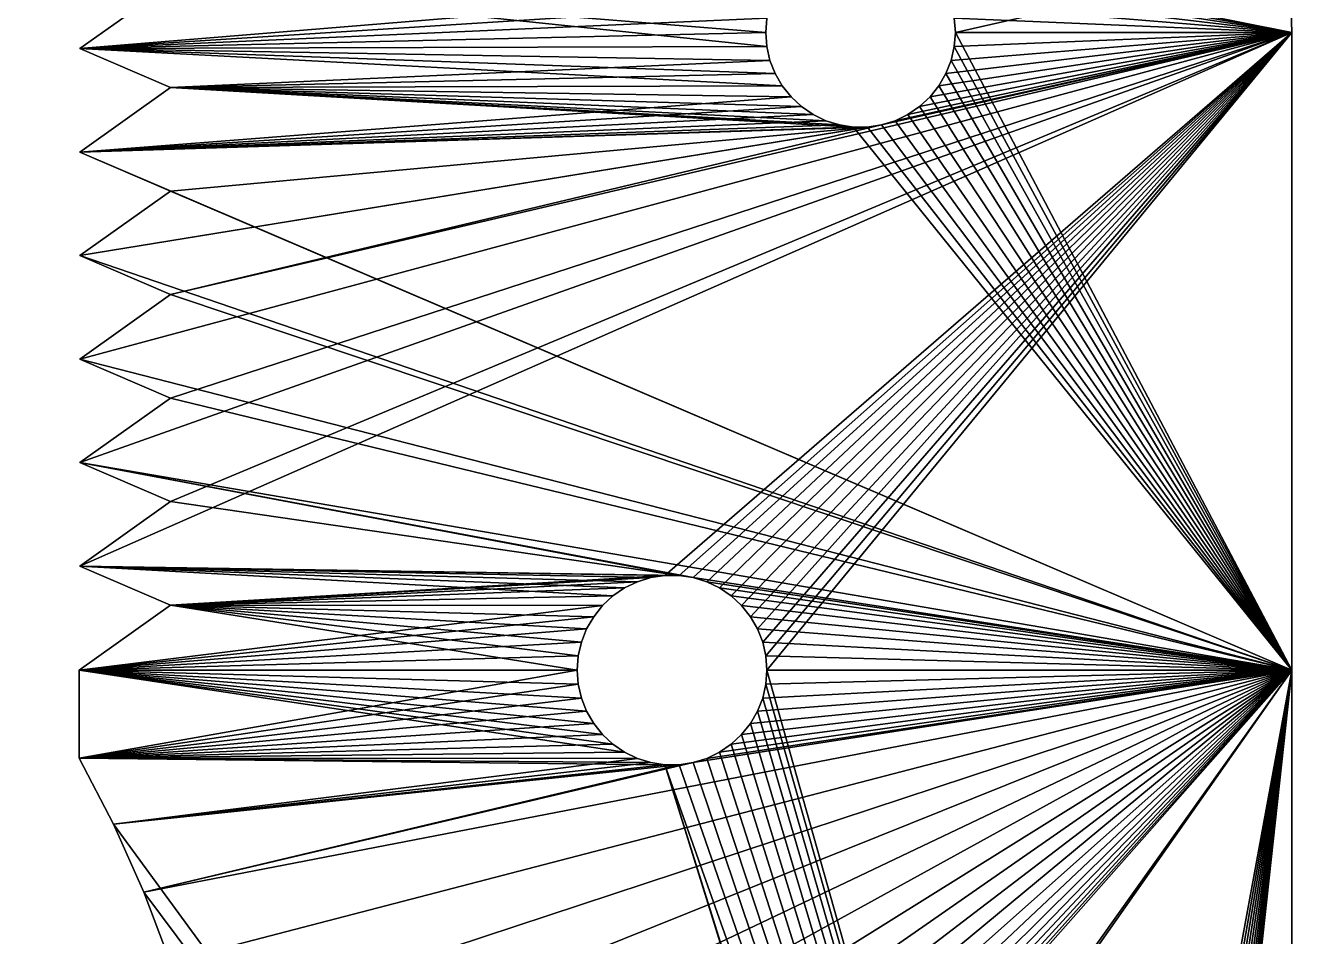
# Model space of a CAD drawing. Header units: inches. Extents: x -21 to 98, y -132 to 45.
# Drawn here: x 24.94 to 54.31, y -6.18 to 14.95 of the extents above; entities that cross this region are included whole.
import ezdxf

# ---------------------------------------------------------------- set-up
doc = ezdxf.new("R2010")
doc.units = ezdxf.units.IN
doc.header["$LTSCALE"] = 101.742128
doc.header["$MEASUREMENT"] = 0
for name, color, linetype in [('1', 7, 'CONTINUOUS'), ('10', 7, 'CONTINUOUS'), ('11', 7, 'CONTINUOUS'), ('12', 7, 'CONTINUOUS'), ('13', 7, 'CONTINUOUS'), ('14', 7, 'CONTINUOUS'), ('15', 7, 'CONTINUOUS'), ('16', 7, 'CONTINUOUS'), ('17', 7, 'CONTINUOUS'), ('18', 7, 'CONTINUOUS'), ('19', 7, 'CONTINUOUS'), ('2', 7, 'CONTINUOUS'), ('20', 7, 'CONTINUOUS'), ('21', 7, 'CONTINUOUS'), ('22', 7, 'CONTINUOUS'), ('3', 7, 'CONTINUOUS'), ('4', 7, 'CONTINUOUS'), ('47', 7, 'CONTINUOUS'), ('48', 7, 'CONTINUOUS'), ('49', 7, 'CONTINUOUS'), ('5', 7, 'CONTINUOUS'), ('50', 7, 'CONTINUOUS'), ('6', 7, 'CONTINUOUS'), ('7', 7, 'CONTINUOUS')]:
    doc.layers.add(name, color=color, linetype=linetype)

msp = doc.modelspace()

# ---------------------------------------------------------------- linework, layer by layer
at = {"layer": '1', "linetype": 'CONTINUOUS'}
for points in [[(54.259, 16.55), (54.311, 14.79), (45.682, 16.51), (54.259, 16.55)], [(45.682, 16.51), (54.311, 14.79), (45.923, 16.286), (45.682, 16.51)], [(45.923, 16.286), (54.311, 14.79), (46.128, 16.029), (45.923, 16.286)], [(26.206, 14.415), (28.306, 15.909), (42.135, 14.462), (26.206, 14.415)], [(42.111, 14.79), (28.306, 15.909), (42.135, 15.118), (42.111, 14.79)], [(42.135, 14.462), (28.306, 15.909), (42.111, 14.79), (42.135, 14.462)], [(46.128, 16.029), (54.311, 14.79), (46.293, 15.745), (46.128, 16.029)], [(46.293, 15.745), (54.311, 14.79), (46.413, 15.438), (46.293, 15.745)], [(46.413, 15.438), (54.311, 14.79), (46.486, 15.118), (46.413, 15.438)], [(54.311, 14.79), (46.511, 14.79), (46.486, 15.118), (54.311, 14.79)], [(46.511, 14.79), (54.311, 0), (46.486, 14.462), (46.511, 14.79)], [(54.311, 14.79), (54.311, 0), (46.511, 14.79), (54.311, 14.79)], [(42.208, 14.142), (26.206, 14.415), (42.135, 14.462), (42.208, 14.142)], [(28.306, 13.509), (26.206, 14.415), (42.493, 13.551), (28.306, 13.509)], [(42.328, 13.835), (26.206, 14.415), (42.208, 14.142), (42.328, 13.835)], [(42.493, 13.551), (26.206, 14.415), (42.328, 13.835), (42.493, 13.551)], [(46.486, 14.462), (54.311, 0), (46.413, 14.142), (46.486, 14.462)], [(46.413, 14.142), (54.311, 0), (46.293, 13.835), (46.413, 14.142)], [(46.293, 13.835), (54.311, 0), (46.128, 13.551), (46.293, 13.835)], [(42.698, 13.294), (28.306, 13.509), (42.493, 13.551), (42.698, 13.294)], [(46.128, 13.551), (54.311, 0), (45.923, 13.294), (46.128, 13.551)], [(26.206, 12.015), (28.306, 13.509), (44.146, 12.596), (26.206, 12.015)], [(42.939, 13.07), (28.306, 13.509), (42.698, 13.294), (42.939, 13.07)], [(43.211, 12.885), (28.306, 13.509), (42.939, 13.07), (43.211, 12.885)], [(43.507, 12.742), (28.306, 13.509), (43.211, 12.885), (43.507, 12.742)], [(43.821, 12.645), (28.306, 13.509), (43.507, 12.742), (43.821, 12.645)], [(44.146, 12.596), (28.306, 13.509), (43.821, 12.645), (44.146, 12.596)], [(45.923, 13.294), (54.311, 0), (45.682, 13.07), (45.923, 13.294)], [(45.682, 13.07), (54.311, 0), (45.411, 12.885), (45.682, 13.07)], [(44.8, 12.645), (54.311, 0), (44.475, 12.596), (44.8, 12.645)], [(45.114, 12.742), (54.311, 0), (44.8, 12.645), (45.114, 12.742)], [(45.411, 12.885), (54.311, 0), (45.114, 12.742), (45.411, 12.885)], [(54.311, 0), (26.206, 12.015), (44.146, 12.596), (54.311, 0)], [(44.475, 12.596), (54.311, 0), (44.146, 12.596), (44.475, 12.596)], [(28.306, 11.109), (26.206, 12.015), (54.311, 0), (28.306, 11.109)], [(26.206, 9.615), (28.306, 11.109), (54.311, 0), (26.206, 9.615)], [(28.306, 8.709), (26.206, 9.615), (54.311, 0), (28.306, 8.709)], [(26.206, 7.215), (28.306, 8.709), (54.311, 0), (26.206, 7.215)], [(28.306, 6.309), (26.206, 7.215), (54.311, 0), (28.306, 6.309)], [(26.206, 4.815), (28.306, 6.309), (54.311, 0), (26.206, 4.815)], [(40.103, 2.194), (26.206, 4.815), (40.428, 2.145), (40.103, 2.194)], [(26.206, 4.815), (54.311, 0), (40.428, 2.145), (26.206, 4.815)], [(28.306, 3.909), (26.206, 4.815), (40.103, 2.194), (28.306, 3.909)], [(26.206, 2.415), (28.306, 3.909), (40.103, 2.194), (26.206, 2.415)], [(28.306, 1.509), (26.206, 2.415), (38.567, 1.72), (28.306, 1.509)], [(38.567, 1.72), (26.206, 2.415), (38.839, 1.905), (38.567, 1.72)], [(38.839, 1.905), (26.206, 2.415), (39.135, 2.048), (38.839, 1.905)], [(39.449, 2.145), (26.206, 2.415), (39.774, 2.194), (39.449, 2.145)], [(39.774, 2.194), (26.206, 2.415), (40.103, 2.194), (39.774, 2.194)], [(39.135, 2.048), (26.206, 2.415), (39.449, 2.145), (39.135, 2.048)], [(40.428, 2.145), (54.311, 0), (40.742, 2.048), (40.428, 2.145)], [(40.742, 2.048), (54.311, 0), (41.039, 1.905), (40.742, 2.048)], [(41.039, 1.905), (54.311, 0), (41.31, 1.72), (41.039, 1.905)], [(26.186, 0), (28.306, 1.509), (37.739, 0), (26.186, 0)], [(38.326, 1.496), (28.306, 1.509), (38.567, 1.72), (38.326, 1.496)], [(37.739, 0), (28.306, 1.509), (37.763, 0.328), (37.739, 0)], [(37.763, 0.328), (28.306, 1.509), (37.836, 0.648), (37.763, 0.328)], [(37.836, 0.648), (28.306, 1.509), (37.957, 0.955), (37.836, 0.648)], [(37.957, 0.955), (28.306, 1.509), (38.121, 1.239), (37.957, 0.955)], [(38.121, 1.239), (28.306, 1.509), (38.326, 1.496), (38.121, 1.239)], [(41.31, 1.72), (54.311, 0), (41.551, 1.496), (41.31, 1.72)], [(41.551, 1.496), (54.311, 0), (41.756, 1.239), (41.551, 1.496)], [(41.756, 1.239), (54.311, 0), (41.921, 0.955), (41.756, 1.239)], [(41.921, 0.955), (54.311, 0), (42.041, 0.648), (41.921, 0.955)], [(42.041, 0.648), (54.311, 0), (42.114, 0.328), (42.041, 0.648)], [(54.311, 0), (42.139, 0), (42.114, 0.328), (54.311, 0)], [(26.186, -2.039), (26.186, 0), (38.839, -1.905), (26.186, -2.039)], [(38.839, -1.905), (26.186, 0), (38.567, -1.72), (38.839, -1.905)], [(38.567, -1.72), (26.186, 0), (38.326, -1.496), (38.567, -1.72)], [(38.326, -1.496), (26.186, 0), (38.121, -1.239), (38.326, -1.496)], [(38.121, -1.239), (26.186, 0), (37.957, -0.955), (38.121, -1.239)], [(37.957, -0.955), (26.186, 0), (37.836, -0.648), (37.957, -0.955)], [(37.836, -0.648), (26.186, 0), (37.763, -0.328), (37.836, -0.648)], [(37.763, -0.328), (26.186, 0), (37.739, 0), (37.763, -0.328)], [(42.139, 0), (54.311, -43.22), (42.114, -0.328), (42.139, 0)], [(54.311, 0), (54.311, -43.22), (42.139, 0), (54.311, 0)], [(42.114, -0.328), (54.311, -43.22), (42.041, -0.648), (42.114, -0.328)], [(42.041, -0.648), (54.311, -43.22), (41.921, -0.955), (42.041, -0.648)], [(41.921, -0.955), (54.311, -43.22), (41.756, -1.239), (41.921, -0.955)], [(41.756, -1.239), (54.311, -43.22), (41.551, -1.496), (41.756, -1.239)], [(41.31, -1.72), (54.311, -43.22), (41.039, -1.905), (41.31, -1.72)], [(41.551, -1.496), (54.311, -43.22), (41.31, -1.72), (41.551, -1.496)], [(39.135, -2.048), (26.186, -2.039), (38.839, -1.905), (39.135, -2.048)], [(39.774, -2.194), (26.186, -2.039), (39.449, -2.145), (39.774, -2.194)], [(39.449, -2.145), (26.186, -2.039), (39.135, -2.048), (39.449, -2.145)], [(26.98, -3.572), (26.186, -2.039), (39.774, -2.194), (26.98, -3.572)], [(40.742, -2.048), (54.311, -43.22), (40.428, -2.145), (40.742, -2.048)], [(41.039, -1.905), (54.311, -43.22), (40.742, -2.048), (41.039, -1.905)], [(26.98, -3.572), (39.774, -2.194), (49.977, -35.009), (26.98, -3.572)], [(40.103, -2.194), (54.311, -43.22), (39.774, -2.194), (40.103, -2.194)], [(49.977, -35.009), (39.774, -2.194), (50.138, -35.287), (49.977, -35.009)], [(39.774, -2.194), (54.311, -43.22), (50.138, -35.287), (39.774, -2.194)], [(40.428, -2.145), (54.311, -43.22), (40.103, -2.194), (40.428, -2.145)], [(27.686, -5.148), (26.98, -3.572), (49.977, -35.009), (27.686, -5.148)], [(28.299, -6.763), (27.686, -5.148), (49.977, -35.009), (28.299, -6.763)]]:
    msp.add_3dface(points, dxfattribs=at)
at = {"layer": '10', "linetype": 'CONTINUOUS'}
for points in [[(28.306, 1.509), (26.186, 0, 6), (28.306, 1.509, 6), (28.306, 1.509)], [(28.306, 1.509), (26.186, 0), (26.186, 0, 6), (28.306, 1.509)]]:
    msp.add_3dface(points, dxfattribs=at)
at = {"layer": '11', "linetype": 'CONTINUOUS'}
for points in [[(26.206, 2.415), (28.306, 1.509, 6), (26.206, 2.415, 6), (26.206, 2.415)], [(26.206, 2.415), (28.306, 1.509), (28.306, 1.509, 6), (26.206, 2.415)]]:
    msp.add_3dface(points, dxfattribs=at)
at = {"layer": '12', "linetype": 'CONTINUOUS'}
for points in [[(28.306, 3.909), (26.206, 2.415, 6), (28.306, 3.909, 6), (28.306, 3.909)], [(28.306, 3.909), (26.206, 2.415), (26.206, 2.415, 6), (28.306, 3.909)]]:
    msp.add_3dface(points, dxfattribs=at)
at = {"layer": '13', "linetype": 'CONTINUOUS'}
for points in [[(26.206, 4.815), (28.306, 3.909, 6), (26.206, 4.815, 6), (26.206, 4.815)], [(26.206, 4.815), (28.306, 3.909), (28.306, 3.909, 6), (26.206, 4.815)]]:
    msp.add_3dface(points, dxfattribs=at)
at = {"layer": '14', "linetype": 'CONTINUOUS'}
for points in [[(28.306, 6.309), (26.206, 4.815), (26.206, 4.815, 6), (28.306, 6.309)], [(28.306, 6.309), (26.206, 4.815, 6), (28.306, 6.309, 6), (28.306, 6.309)]]:
    msp.add_3dface(points, dxfattribs=at)
at = {"layer": '15', "linetype": 'CONTINUOUS'}
for points in [[(26.206, 7.215), (28.306, 6.309), (28.306, 6.309, 6), (26.206, 7.215)], [(26.206, 7.215), (28.306, 6.309, 6), (26.206, 7.215, 6), (26.206, 7.215)]]:
    msp.add_3dface(points, dxfattribs=at)
at = {"layer": '16', "linetype": 'CONTINUOUS'}
for points in [[(28.306, 8.709), (26.206, 7.215), (26.206, 7.215, 6), (28.306, 8.709)], [(28.306, 8.709), (26.206, 7.215, 6), (28.306, 8.709, 6), (28.306, 8.709)]]:
    msp.add_3dface(points, dxfattribs=at)
at = {"layer": '17', "linetype": 'CONTINUOUS'}
for points in [[(26.206, 9.615), (28.306, 8.709), (28.306, 8.709, 6), (26.206, 9.615)], [(26.206, 9.615), (28.306, 8.709, 6), (26.206, 9.615, 6), (26.206, 9.615)]]:
    msp.add_3dface(points, dxfattribs=at)
at = {"layer": '18', "linetype": 'CONTINUOUS'}
for points in [[(28.306, 11.109), (26.206, 9.615), (26.206, 9.615, 6), (28.306, 11.109)], [(28.306, 11.109), (26.206, 9.615, 6), (28.306, 11.109, 6), (28.306, 11.109)]]:
    msp.add_3dface(points, dxfattribs=at)
at = {"layer": '19', "linetype": 'CONTINUOUS'}
for points in [[(26.206, 12.015), (28.306, 11.109, 6), (26.206, 12.015, 6), (26.206, 12.015)], [(26.206, 12.015), (28.306, 11.109), (28.306, 11.109, 6), (26.206, 12.015)]]:
    msp.add_3dface(points, dxfattribs=at)
at = {"layer": '2', "linetype": 'CONTINUOUS'}
for points in [[(46.511, 14.79, 6), (54.259, 16.55, 6), (46.486, 15.118, 6), (46.511, 14.79, 6)], [(54.311, 14.79, 6), (54.259, 16.55, 6), (46.511, 14.79, 6), (54.311, 14.79, 6)], [(28.306, 15.909, 6), (26.206, 14.415, 6), (42.328, 15.745, 6), (28.306, 15.909, 6)], [(42.328, 15.745, 6), (26.206, 14.415, 6), (42.208, 15.438, 6), (42.328, 15.745, 6)], [(42.208, 15.438, 6), (26.206, 14.415, 6), (42.135, 15.118, 6), (42.208, 15.438, 6)], [(42.135, 15.118, 6), (26.206, 14.415, 6), (42.111, 14.79, 6), (42.135, 15.118, 6)], [(26.206, 2.415, 6), (54.311, 14.79, 6), (28.306, 3.909, 6), (26.206, 2.415, 6)], [(54.311, 14.79, 6), (26.206, 2.415, 6), (39.774, 2.194, 6), (54.311, 14.79, 6)], [(28.306, 3.909, 6), (54.311, 14.79, 6), (26.206, 4.815, 6), (28.306, 3.909, 6)], [(26.206, 4.815, 6), (54.311, 14.79, 6), (28.306, 6.309, 6), (26.206, 4.815, 6)], [(28.306, 6.309, 6), (54.311, 14.79, 6), (26.206, 7.215, 6), (28.306, 6.309, 6)], [(26.206, 7.215, 6), (54.311, 14.79, 6), (28.306, 8.709, 6), (26.206, 7.215, 6)], [(42.111, 14.79, 6), (26.206, 14.415, 6), (42.135, 14.462, 6), (42.111, 14.79, 6)], [(28.306, 8.709, 6), (54.311, 14.79, 6), (44.8, 12.645, 6), (28.306, 8.709, 6)], [(40.103, 2.194, 6), (54.311, 14.79, 6), (39.774, 2.194, 6), (40.103, 2.194, 6)], [(40.428, 2.145, 6), (54.311, 14.79, 6), (40.103, 2.194, 6), (40.428, 2.145, 6)], [(40.742, 2.048, 6), (54.311, 14.79, 6), (40.428, 2.145, 6), (40.742, 2.048, 6)], [(41.039, 1.905, 6), (54.311, 14.79, 6), (40.742, 2.048, 6), (41.039, 1.905, 6)], [(41.31, 1.72, 6), (54.311, 14.79, 6), (41.039, 1.905, 6), (41.31, 1.72, 6)], [(41.551, 1.496, 6), (54.311, 14.79, 6), (41.31, 1.72, 6), (41.551, 1.496, 6)], [(41.756, 1.239, 6), (54.311, 14.79, 6), (41.551, 1.496, 6), (41.756, 1.239, 6)], [(41.921, 0.955, 6), (54.311, 14.79, 6), (41.756, 1.239, 6), (41.921, 0.955, 6)], [(42.041, 0.648, 6), (54.311, 14.79, 6), (41.921, 0.955, 6), (42.041, 0.648, 6)], [(42.114, 0.328, 6), (54.311, 14.79, 6), (42.041, 0.648, 6), (42.114, 0.328, 6)], [(42.139, 0, 6), (54.311, 14.79, 6), (42.114, 0.328, 6), (42.139, 0, 6)], [(54.311, 0, 6), (54.311, 14.79, 6), (42.139, 0, 6), (54.311, 0, 6)], [(44.8, 12.645, 6), (54.311, 14.79, 6), (45.114, 12.742, 6), (44.8, 12.645, 6)], [(45.114, 12.742, 6), (54.311, 14.79, 6), (45.411, 12.885, 6), (45.114, 12.742, 6)], [(45.411, 12.885, 6), (54.311, 14.79, 6), (45.682, 13.07, 6), (45.411, 12.885, 6)], [(45.682, 13.07, 6), (54.311, 14.79, 6), (45.923, 13.294, 6), (45.682, 13.07, 6)], [(45.923, 13.294, 6), (54.311, 14.79, 6), (46.128, 13.551, 6), (45.923, 13.294, 6)], [(46.128, 13.551, 6), (54.311, 14.79, 6), (46.293, 13.835, 6), (46.128, 13.551, 6)], [(46.293, 13.835, 6), (54.311, 14.79, 6), (46.413, 14.142, 6), (46.293, 13.835, 6)], [(46.413, 14.142, 6), (54.311, 14.79, 6), (46.486, 14.462, 6), (46.413, 14.142, 6)], [(54.311, 14.79, 6), (46.511, 14.79, 6), (46.486, 14.462, 6), (54.311, 14.79, 6)], [(42.135, 14.462, 6), (26.206, 14.415, 6), (42.208, 14.142, 6), (42.135, 14.462, 6)], [(26.206, 14.415, 6), (28.306, 13.509, 6), (42.208, 14.142, 6), (26.206, 14.415, 6)], [(42.208, 14.142, 6), (28.306, 13.509, 6), (42.328, 13.835, 6), (42.208, 14.142, 6)], [(42.328, 13.835, 6), (28.306, 13.509, 6), (42.493, 13.551, 6), (42.328, 13.835, 6)], [(42.493, 13.551, 6), (28.306, 13.509, 6), (42.698, 13.294, 6), (42.493, 13.551, 6)], [(28.306, 13.509, 6), (26.206, 12.015, 6), (42.698, 13.294, 6), (28.306, 13.509, 6)], [(42.698, 13.294, 6), (26.206, 12.015, 6), (42.939, 13.07, 6), (42.698, 13.294, 6)], [(42.939, 13.07, 6), (26.206, 12.015, 6), (43.211, 12.885, 6), (42.939, 13.07, 6)], [(43.211, 12.885, 6), (26.206, 12.015, 6), (43.507, 12.742, 6), (43.211, 12.885, 6)], [(43.507, 12.742, 6), (26.206, 12.015, 6), (43.821, 12.645, 6), (43.507, 12.742, 6)], [(43.821, 12.645, 6), (26.206, 12.015, 6), (44.146, 12.596, 6), (43.821, 12.645, 6)], [(44.475, 12.596, 6), (26.206, 9.615, 6), (44.8, 12.645, 6), (44.475, 12.596, 6)], [(26.206, 9.615, 6), (28.306, 8.709, 6), (44.8, 12.645, 6), (26.206, 9.615, 6)], [(44.146, 12.596, 6), (26.206, 12.015, 6), (44.475, 12.596, 6), (44.146, 12.596, 6)], [(26.206, 12.015, 6), (28.306, 11.109, 6), (44.475, 12.596, 6), (26.206, 12.015, 6)], [(28.306, 11.109, 6), (26.206, 9.615, 6), (44.475, 12.596, 6), (28.306, 11.109, 6)], [(26.206, 2.415, 6), (28.306, 1.509, 6), (39.774, 2.194, 6), (26.206, 2.415, 6)], [(39.774, 2.194, 6), (28.306, 1.509, 6), (39.449, 2.145, 6), (39.774, 2.194, 6)], [(39.449, 2.145, 6), (28.306, 1.509, 6), (39.135, 2.048, 6), (39.449, 2.145, 6)], [(39.135, 2.048, 6), (28.306, 1.509, 6), (38.839, 1.905, 6), (39.135, 2.048, 6)], [(38.839, 1.905, 6), (28.306, 1.509, 6), (38.567, 1.72, 6), (38.839, 1.905, 6)], [(28.306, 1.509, 6), (26.186, 0, 6), (38.326, 1.496, 6), (28.306, 1.509, 6)], [(38.326, 1.496, 6), (26.186, 0, 6), (38.121, 1.239, 6), (38.326, 1.496, 6)], [(38.567, 1.72, 6), (28.306, 1.509, 6), (38.326, 1.496, 6), (38.567, 1.72, 6)], [(38.121, 1.239, 6), (26.186, 0, 6), (37.957, 0.955, 6), (38.121, 1.239, 6)], [(37.957, 0.955, 6), (26.186, 0, 6), (37.836, 0.648, 6), (37.957, 0.955, 6)], [(37.836, 0.648, 6), (26.186, 0, 6), (37.763, 0.328, 6), (37.836, 0.648, 6)], [(37.763, 0.328, 6), (26.186, 0, 6), (37.739, 0, 6), (37.763, 0.328, 6)], [(24.939, -33.22, 6), (54.311, 0, 6), (25.853, -31.755, 6), (24.939, -33.22, 6)], [(54.311, 0, 6), (24.939, -33.22, 6), (30.04, -34.076, 6), (54.311, 0, 6)], [(25.853, -31.755, 6), (54.311, 0, 6), (26.682, -30.24, 6), (25.853, -31.755, 6)], [(37.739, 0, 6), (26.186, -2.039, 6), (37.763, -0.328, 6), (37.739, 0, 6)], [(26.186, 0, 6), (26.186, -2.039, 6), (37.739, 0, 6), (26.186, 0, 6)], [(26.682, -30.24, 6), (54.311, 0, 6), (27.423, -28.68, 6), (26.682, -30.24, 6)], [(27.423, -28.68, 6), (54.311, 0, 6), (28.072, -27.079, 6), (27.423, -28.68, 6)], [(27.686, -5.148, 6), (54.311, 0, 6), (40.428, -2.145, 6), (27.686, -5.148, 6)], [(28.299, -6.763, 6), (54.311, 0, 6), (27.686, -5.148, 6), (28.299, -6.763, 6)], [(28.072, -27.079, 6), (54.311, 0, 6), (28.628, -25.444, 6), (28.072, -27.079, 6)], [(28.818, -8.41, 6), (54.311, 0, 6), (28.299, -6.763, 6), (28.818, -8.41, 6)], [(28.628, -25.444, 6), (54.311, 0, 6), (29.089, -23.78, 6), (28.628, -25.444, 6)], [(29.242, -10.084, 6), (54.311, 0, 6), (28.818, -8.41, 6), (29.242, -10.084, 6)], [(29.089, -23.78, 6), (54.311, 0, 6), (29.454, -22.092, 6), (29.089, -23.78, 6)], [(29.569, -11.78, 6), (54.311, 0, 6), (29.242, -10.084, 6), (29.569, -11.78, 6)], [(29.454, -22.092, 6), (54.311, 0, 6), (29.72, -20.385, 6), (29.454, -22.092, 6)], [(29.798, -13.492, 6), (54.311, 0, 6), (29.569, -11.78, 6), (29.798, -13.492, 6)], [(29.72, -20.385, 6), (54.311, 0, 6), (29.889, -18.667, 6), (29.72, -20.385, 6)], [(29.927, -15.214, 6), (54.311, 0, 6), (29.798, -13.492, 6), (29.927, -15.214, 6)], [(29.889, -18.667, 6), (54.311, 0, 6), (29.958, -16.941, 6), (29.889, -18.667, 6)], [(29.958, -16.941, 6), (54.311, 0, 6), (29.927, -15.214, 6), (29.958, -16.941, 6)], [(30.361, -34.076, 6), (54.311, 0, 6), (30.04, -34.076, 6), (30.361, -34.076, 6)], [(54.311, 0, 6), (30.361, -34.076, 6), (48.04, -34.076, 6), (54.311, 0, 6)], [(40.428, -2.145, 6), (54.311, 0, 6), (40.742, -2.048, 6), (40.428, -2.145, 6)], [(40.742, -2.048, 6), (54.311, 0, 6), (41.039, -1.905, 6), (40.742, -2.048, 6)], [(41.039, -1.905, 6), (54.311, 0, 6), (41.31, -1.72, 6), (41.039, -1.905, 6)], [(41.31, -1.72, 6), (54.311, 0, 6), (41.551, -1.496, 6), (41.31, -1.72, 6)], [(41.551, -1.496, 6), (54.311, 0, 6), (41.756, -1.239, 6), (41.551, -1.496, 6)], [(41.756, -1.239, 6), (54.311, 0, 6), (41.921, -0.955, 6), (41.756, -1.239, 6)], [(41.921, -0.955, 6), (54.311, 0, 6), (42.041, -0.648, 6), (41.921, -0.955, 6)], [(42.041, -0.648, 6), (54.311, 0, 6), (42.114, -0.328, 6), (42.041, -0.648, 6)], [(54.311, 0, 6), (42.139, 0, 6), (42.114, -0.328, 6), (54.311, 0, 6)], [(48.361, -34.076, 6), (54.311, 0, 6), (48.04, -34.076, 6), (48.361, -34.076, 6)], [(48.679, -34.124, 6), (54.311, 0, 6), (48.361, -34.076, 6), (48.679, -34.124, 6)], [(48.986, -34.219, 6), (54.311, 0, 6), (48.679, -34.124, 6), (48.986, -34.219, 6)], [(49.276, -34.358, 6), (54.311, 0, 6), (48.986, -34.219, 6), (49.276, -34.358, 6)], [(49.541, -34.539, 6), (54.311, 0, 6), (49.276, -34.358, 6), (49.541, -34.539, 6)], [(49.777, -34.758, 6), (54.311, 0, 6), (49.541, -34.539, 6), (49.777, -34.758, 6)], [(49.977, -35.009, 6), (54.311, 0, 6), (49.777, -34.758, 6), (49.977, -35.009, 6)], [(50.138, -35.287, 6), (54.311, 0, 6), (49.977, -35.009, 6), (50.138, -35.287, 6)], [(50.255, -35.586, 6), (54.311, 0, 6), (50.138, -35.287, 6), (50.255, -35.586, 6)], [(50.327, -35.9, 6), (54.311, 0, 6), (50.255, -35.586, 6), (50.327, -35.9, 6)], [(50.351, -36.22, 6), (54.311, 0, 6), (50.327, -35.9, 6), (50.351, -36.22, 6)], [(54.311, 0, 6), (50.351, -36.22, 6), (50.327, -36.54, 6), (54.311, 0, 6)], [(54.311, -43.22, 6), (54.311, 0, 6), (50.327, -36.54, 6), (54.311, -43.22, 6)], [(37.763, -0.328, 6), (26.186, -2.039, 6), (37.836, -0.648, 6), (37.763, -0.328, 6)], [(37.836, -0.648, 6), (26.186, -2.039, 6), (37.957, -0.955, 6), (37.836, -0.648, 6)], [(37.957, -0.955, 6), (26.186, -2.039, 6), (38.121, -1.239, 6), (37.957, -0.955, 6)], [(38.121, -1.239, 6), (26.186, -2.039, 6), (38.326, -1.496, 6), (38.121, -1.239, 6)], [(38.326, -1.496, 6), (26.186, -2.039, 6), (38.567, -1.72, 6), (38.326, -1.496, 6)], [(38.567, -1.72, 6), (26.186, -2.039, 6), (38.839, -1.905, 6), (38.567, -1.72, 6)], [(38.839, -1.905, 6), (26.186, -2.039, 6), (39.135, -2.048, 6), (38.839, -1.905, 6)], [(26.186, -2.039, 6), (26.98, -3.572, 6), (39.135, -2.048, 6), (26.186, -2.039, 6)], [(39.135, -2.048, 6), (26.98, -3.572, 6), (39.449, -2.145, 6), (39.135, -2.048, 6)], [(39.449, -2.145, 6), (26.98, -3.572, 6), (39.774, -2.194, 6), (39.449, -2.145, 6)], [(39.774, -2.194, 6), (26.98, -3.572, 6), (40.103, -2.194, 6), (39.774, -2.194, 6)], [(26.98, -3.572, 6), (27.686, -5.148, 6), (40.103, -2.194, 6), (26.98, -3.572, 6)], [(40.103, -2.194, 6), (27.686, -5.148, 6), (40.428, -2.145, 6), (40.103, -2.194, 6)]]:
    msp.add_3dface(points, dxfattribs=at)
at = {"layer": '20', "linetype": 'CONTINUOUS'}
for points in [[(28.306, 13.509), (26.206, 12.015, 6), (28.306, 13.509, 6), (28.306, 13.509)], [(28.306, 13.509), (26.206, 12.015), (26.206, 12.015, 6), (28.306, 13.509)]]:
    msp.add_3dface(points, dxfattribs=at)
at = {"layer": '21', "linetype": 'CONTINUOUS'}
for points in [[(26.206, 14.415), (28.306, 13.509, 6), (26.206, 14.415, 6), (26.206, 14.415)], [(26.206, 14.415), (28.306, 13.509), (28.306, 13.509, 6), (26.206, 14.415)]]:
    msp.add_3dface(points, dxfattribs=at)
at = {"layer": '22', "linetype": 'CONTINUOUS'}
for points in [[(28.306, 15.909), (26.206, 14.415), (26.206, 14.415, 6), (28.306, 15.909)], [(28.306, 15.909), (26.206, 14.415, 6), (28.306, 15.909, 6), (28.306, 15.909)]]:
    msp.add_3dface(points, dxfattribs=at)
at = {"layer": '3', "linetype": 'CONTINUOUS'}
for points in [[(54.311, 0), (54.311, 0, 6), (54.311, -43.22, 6), (54.311, 0)], [(54.311, -43.22), (54.311, 0), (54.311, -43.22, 6), (54.311, -43.22)]]:
    msp.add_3dface(points, dxfattribs=at)
at = {"layer": '4', "linetype": 'CONTINUOUS'}
for points in [[(54.311, 0), (54.311, 14.79), (54.311, 0, 6), (54.311, 0)], [(54.311, 14.79), (54.311, 14.79, 6), (54.311, 0, 6), (54.311, 14.79)]]:
    msp.add_3dface(points, dxfattribs=at)
at = {"layer": '47', "linetype": 'CONTINUOUS'}
for points in [[(39.135, 2.048), (39.449, 2.145), (39.135, 2.048, 6), (39.135, 2.048)], [(39.449, 2.145), (39.449, 2.145, 6), (39.135, 2.048, 6), (39.449, 2.145)], [(39.449, 2.145), (39.774, 2.194), (39.449, 2.145, 6), (39.449, 2.145)], [(39.774, 2.194), (39.774, 2.194, 6), (39.449, 2.145, 6), (39.774, 2.194)], [(39.774, 2.194), (40.103, 2.194), (39.774, 2.194, 6), (39.774, 2.194)], [(40.103, 2.194), (40.103, 2.194, 6), (39.774, 2.194, 6), (40.103, 2.194)], [(40.103, 2.194), (40.428, 2.145), (40.103, 2.194, 6), (40.103, 2.194)], [(40.428, 2.145), (40.428, 2.145, 6), (40.103, 2.194, 6), (40.428, 2.145)], [(40.428, 2.145), (40.742, 2.048), (40.428, 2.145, 6), (40.428, 2.145)], [(40.742, 2.048), (40.742, 2.048, 6), (40.428, 2.145, 6), (40.742, 2.048)], [(38.567, 1.72), (38.839, 1.905), (38.567, 1.72, 6), (38.567, 1.72)], [(38.839, 1.905), (38.839, 1.905, 6), (38.567, 1.72, 6), (38.839, 1.905)], [(38.839, 1.905), (39.135, 2.048), (38.839, 1.905, 6), (38.839, 1.905)], [(39.135, 2.048), (39.135, 2.048, 6), (38.839, 1.905, 6), (39.135, 2.048)], [(41.039, 1.905), (41.039, 1.905, 6), (40.742, 2.048, 6), (41.039, 1.905)], [(40.742, 2.048), (41.039, 1.905), (40.742, 2.048, 6), (40.742, 2.048)], [(41.31, 1.72), (41.31, 1.72, 6), (41.039, 1.905, 6), (41.31, 1.72)], [(41.039, 1.905), (41.31, 1.72), (41.039, 1.905, 6), (41.039, 1.905)], [(38.121, 1.239), (38.326, 1.496), (38.121, 1.239, 6), (38.121, 1.239)], [(38.326, 1.496), (38.326, 1.496, 6), (38.121, 1.239, 6), (38.326, 1.496)], [(38.326, 1.496), (38.567, 1.72), (38.326, 1.496, 6), (38.326, 1.496)], [(38.567, 1.72), (38.567, 1.72, 6), (38.326, 1.496, 6), (38.567, 1.72)], [(41.31, 1.72), (41.551, 1.496), (41.31, 1.72, 6), (41.31, 1.72)], [(41.551, 1.496), (41.551, 1.496, 6), (41.31, 1.72, 6), (41.551, 1.496)], [(41.551, 1.496), (41.756, 1.239), (41.551, 1.496, 6), (41.551, 1.496)], [(41.756, 1.239), (41.756, 1.239, 6), (41.551, 1.496, 6), (41.756, 1.239)], [(38.121, 1.239), (38.121, 1.239, 6), (37.957, 0.955, 6), (38.121, 1.239)], [(37.957, 0.955), (38.121, 1.239), (37.957, 0.955, 6), (37.957, 0.955)], [(41.756, 1.239), (41.921, 0.955), (41.756, 1.239, 6), (41.756, 1.239)], [(41.921, 0.955), (41.921, 0.955, 6), (41.756, 1.239, 6), (41.921, 0.955)], [(37.957, 0.955), (37.957, 0.955, 6), (37.836, 0.648, 6), (37.957, 0.955)], [(37.836, 0.648), (37.957, 0.955), (37.836, 0.648, 6), (37.836, 0.648)], [(42.041, 0.648), (42.041, 0.648, 6), (41.921, 0.955, 6), (42.041, 0.648)], [(41.921, 0.955), (42.041, 0.648), (41.921, 0.955, 6), (41.921, 0.955)], [(37.763, 0.328), (37.836, 0.648), (37.763, 0.328, 6), (37.763, 0.328)], [(37.836, 0.648), (37.836, 0.648, 6), (37.763, 0.328, 6), (37.836, 0.648)], [(42.114, 0.328), (42.114, 0.328, 6), (42.041, 0.648, 6), (42.114, 0.328)], [(42.041, 0.648), (42.114, 0.328), (42.041, 0.648, 6), (42.041, 0.648)], [(37.739, 0), (37.763, 0.328), (37.739, 0, 6), (37.739, 0)], [(37.763, 0.328), (37.763, 0.328, 6), (37.739, 0, 6), (37.763, 0.328)], [(42.114, 0.328), (42.139, 0), (42.114, 0.328, 6), (42.114, 0.328)], [(42.139, 0), (42.139, 0, 6), (42.114, 0.328, 6), (42.139, 0)]]:
    msp.add_3dface(points, dxfattribs=at)
at = {"layer": '48', "linetype": 'CONTINUOUS'}
for points in [[(37.739, 0), (37.739, 0, 6), (37.763, -0.328, 6), (37.739, 0)], [(37.763, -0.328), (37.739, 0), (37.763, -0.328, 6), (37.763, -0.328)], [(42.139, 0, 6), (42.114, -0.328), (42.114, -0.328, 6), (42.139, 0, 6)], [(42.139, 0), (42.114, -0.328), (42.139, 0, 6), (42.139, 0)], [(37.763, -0.328), (37.763, -0.328, 6), (37.836, -0.648, 6), (37.763, -0.328)], [(37.836, -0.648), (37.763, -0.328), (37.836, -0.648, 6), (37.836, -0.648)], [(42.041, -0.648), (42.041, -0.648, 6), (42.114, -0.328, 6), (42.041, -0.648)], [(42.114, -0.328), (42.041, -0.648), (42.114, -0.328, 6), (42.114, -0.328)], [(37.836, -0.648), (37.836, -0.648, 6), (37.957, -0.955, 6), (37.836, -0.648)], [(37.957, -0.955), (37.836, -0.648), (37.957, -0.955, 6), (37.957, -0.955)], [(41.921, -0.955), (41.921, -0.955, 6), (42.041, -0.648, 6), (41.921, -0.955)], [(42.041, -0.648), (41.921, -0.955), (42.041, -0.648, 6), (42.041, -0.648)], [(37.957, -0.955), (37.957, -0.955, 6), (38.121, -1.239, 6), (37.957, -0.955)], [(38.121, -1.239), (37.957, -0.955), (38.121, -1.239, 6), (38.121, -1.239)], [(41.756, -1.239), (41.756, -1.239, 6), (41.921, -0.955, 6), (41.756, -1.239)], [(41.921, -0.955), (41.756, -1.239), (41.921, -0.955, 6), (41.921, -0.955)], [(38.326, -1.496), (38.121, -1.239), (38.326, -1.496, 6), (38.326, -1.496)], [(38.121, -1.239), (38.121, -1.239, 6), (38.326, -1.496, 6), (38.121, -1.239)], [(41.756, -1.239), (41.551, -1.496), (41.756, -1.239, 6), (41.756, -1.239)], [(41.551, -1.496), (41.551, -1.496, 6), (41.756, -1.239, 6), (41.551, -1.496)], [(38.567, -1.72), (38.326, -1.496), (38.567, -1.72, 6), (38.567, -1.72)], [(38.326, -1.496), (38.326, -1.496, 6), (38.567, -1.72, 6), (38.326, -1.496)], [(38.567, -1.72), (38.567, -1.72, 6), (38.839, -1.905, 6), (38.567, -1.72)], [(38.839, -1.905), (38.567, -1.72), (38.839, -1.905, 6), (38.839, -1.905)], [(41.039, -1.905), (41.039, -1.905, 6), (41.31, -1.72, 6), (41.039, -1.905)], [(41.31, -1.72), (41.039, -1.905), (41.31, -1.72, 6), (41.31, -1.72)], [(41.551, -1.496), (41.31, -1.72), (41.551, -1.496, 6), (41.551, -1.496)], [(41.31, -1.72), (41.31, -1.72, 6), (41.551, -1.496, 6), (41.31, -1.72)], [(38.839, -1.905), (38.839, -1.905, 6), (39.135, -2.048, 6), (38.839, -1.905)], [(39.135, -2.048), (38.839, -1.905), (39.135, -2.048, 6), (39.135, -2.048)], [(39.135, -2.048), (39.135, -2.048, 6), (39.449, -2.145, 6), (39.135, -2.048)], [(39.449, -2.145), (39.135, -2.048), (39.449, -2.145, 6), (39.449, -2.145)], [(40.428, -2.145), (40.428, -2.145, 6), (40.742, -2.048, 6), (40.428, -2.145)], [(40.742, -2.048), (40.428, -2.145), (40.742, -2.048, 6), (40.742, -2.048)], [(40.742, -2.048), (40.742, -2.048, 6), (41.039, -1.905, 6), (40.742, -2.048)], [(41.039, -1.905), (40.742, -2.048), (41.039, -1.905, 6), (41.039, -1.905)], [(39.449, -2.145), (39.449, -2.145, 6), (39.774, -2.194, 6), (39.449, -2.145)], [(39.774, -2.194), (39.449, -2.145), (39.774, -2.194, 6), (39.774, -2.194)], [(39.774, -2.194), (39.774, -2.194, 6), (40.103, -2.194, 6), (39.774, -2.194)], [(40.103, -2.194), (39.774, -2.194), (40.103, -2.194, 6), (40.103, -2.194)], [(40.103, -2.194), (40.103, -2.194, 6), (40.428, -2.145, 6), (40.103, -2.194)], [(40.428, -2.145), (40.103, -2.194), (40.428, -2.145, 6), (40.428, -2.145)]]:
    msp.add_3dface(points, dxfattribs=at)
at = {"layer": '49', "linetype": 'CONTINUOUS'}
for points in [[(42.135, 15.118), (42.135, 15.118, 6), (42.111, 14.79, 6), (42.135, 15.118)], [(42.111, 14.79), (42.135, 15.118), (42.111, 14.79, 6), (42.111, 14.79)], [(46.511, 14.79), (46.511, 14.79, 6), (46.486, 15.118, 6), (46.511, 14.79)], [(46.486, 15.118), (46.511, 14.79), (46.486, 15.118, 6), (46.486, 15.118)]]:
    msp.add_3dface(points, dxfattribs=at)
at = {"layer": '5', "linetype": 'CONTINUOUS'}
for points in [[(54.259, 16.55), (54.259, 16.55, 6), (54.311, 14.79, 6), (54.259, 16.55)], [(54.311, 14.79), (54.259, 16.55), (54.311, 14.79, 6), (54.311, 14.79)]]:
    msp.add_3dface(points, dxfattribs=at)
at = {"layer": '50', "linetype": 'CONTINUOUS'}
for points in [[(42.111, 14.79), (42.111, 14.79, 6), (42.135, 14.462, 6), (42.111, 14.79)], [(42.135, 14.462), (42.111, 14.79), (42.135, 14.462, 6), (42.135, 14.462)], [(46.511, 14.79, 6), (46.486, 14.462), (46.486, 14.462, 6), (46.511, 14.79, 6)], [(46.511, 14.79), (46.486, 14.462), (46.511, 14.79, 6), (46.511, 14.79)], [(42.135, 14.462), (42.135, 14.462, 6), (42.208, 14.142, 6), (42.135, 14.462)], [(42.208, 14.142), (42.135, 14.462), (42.208, 14.142, 6), (42.208, 14.142)], [(46.413, 14.142), (46.413, 14.142, 6), (46.486, 14.462, 6), (46.413, 14.142)], [(46.486, 14.462), (46.413, 14.142), (46.486, 14.462, 6), (46.486, 14.462)], [(42.208, 14.142), (42.208, 14.142, 6), (42.328, 13.835, 6), (42.208, 14.142)], [(42.328, 13.835), (42.208, 14.142), (42.328, 13.835, 6), (42.328, 13.835)], [(46.293, 13.835), (46.293, 13.835, 6), (46.413, 14.142, 6), (46.293, 13.835)], [(46.413, 14.142), (46.293, 13.835), (46.413, 14.142, 6), (46.413, 14.142)], [(42.328, 13.835), (42.328, 13.835, 6), (42.493, 13.551, 6), (42.328, 13.835)], [(42.493, 13.551), (42.328, 13.835), (42.493, 13.551, 6), (42.493, 13.551)], [(46.128, 13.551), (46.128, 13.551, 6), (46.293, 13.835, 6), (46.128, 13.551)], [(46.293, 13.835), (46.128, 13.551), (46.293, 13.835, 6), (46.293, 13.835)], [(42.698, 13.294), (42.493, 13.551), (42.698, 13.294, 6), (42.698, 13.294)], [(42.493, 13.551), (42.493, 13.551, 6), (42.698, 13.294, 6), (42.493, 13.551)], [(46.128, 13.551), (45.923, 13.294), (46.128, 13.551, 6), (46.128, 13.551)], [(45.923, 13.294), (45.923, 13.294, 6), (46.128, 13.551, 6), (45.923, 13.294)], [(42.939, 13.07), (42.698, 13.294), (42.939, 13.07, 6), (42.939, 13.07)], [(42.698, 13.294), (42.698, 13.294, 6), (42.939, 13.07, 6), (42.698, 13.294)], [(45.923, 13.294), (45.682, 13.07), (45.923, 13.294, 6), (45.923, 13.294)], [(45.682, 13.07), (45.682, 13.07, 6), (45.923, 13.294, 6), (45.682, 13.07)], [(42.939, 13.07), (42.939, 13.07, 6), (43.211, 12.885, 6), (42.939, 13.07)], [(43.211, 12.885), (42.939, 13.07), (43.211, 12.885, 6), (43.211, 12.885)], [(45.682, 13.07), (45.411, 12.885), (45.682, 13.07, 6), (45.682, 13.07)], [(45.411, 12.885), (45.411, 12.885, 6), (45.682, 13.07, 6), (45.411, 12.885)], [(43.211, 12.885), (43.211, 12.885, 6), (43.507, 12.742, 6), (43.211, 12.885)], [(43.507, 12.742), (43.211, 12.885), (43.507, 12.742, 6), (43.507, 12.742)], [(43.507, 12.742), (43.507, 12.742, 6), (43.821, 12.645, 6), (43.507, 12.742)], [(43.821, 12.645), (43.507, 12.742), (43.821, 12.645, 6), (43.821, 12.645)], [(43.821, 12.645), (43.821, 12.645, 6), (44.146, 12.596, 6), (43.821, 12.645)], [(44.146, 12.596), (43.821, 12.645), (44.146, 12.596, 6), (44.146, 12.596)], [(44.475, 12.596), (44.475, 12.596, 6), (44.8, 12.645, 6), (44.475, 12.596)], [(44.8, 12.645), (44.475, 12.596), (44.8, 12.645, 6), (44.8, 12.645)], [(44.8, 12.645), (44.8, 12.645, 6), (45.114, 12.742, 6), (44.8, 12.645)], [(45.114, 12.742), (44.8, 12.645), (45.114, 12.742, 6), (45.114, 12.742)], [(45.114, 12.742), (45.114, 12.742, 6), (45.411, 12.885, 6), (45.114, 12.742)], [(45.411, 12.885), (45.114, 12.742), (45.411, 12.885, 6), (45.411, 12.885)], [(44.146, 12.596), (44.146, 12.596, 6), (44.475, 12.596, 6), (44.146, 12.596)], [(44.475, 12.596), (44.146, 12.596), (44.475, 12.596, 6), (44.475, 12.596)]]:
    msp.add_3dface(points, dxfattribs=at)
at = {"layer": '6', "linetype": 'CONTINUOUS'}
for points in [[(26.186, -2.039), (26.186, -2.039, 6), (26.186, 0, 6), (26.186, -2.039)], [(26.186, 0), (26.186, -2.039), (26.186, 0, 6), (26.186, 0)]]:
    msp.add_3dface(points, dxfattribs=at)
at = {"layer": '7', "linetype": 'CONTINUOUS'}
for points in [[(26.98, -3.572), (26.98, -3.572, 6), (26.186, -2.039, 6), (26.98, -3.572)], [(26.186, -2.039), (26.98, -3.572), (26.186, -2.039, 6), (26.186, -2.039)], [(27.686, -5.148), (27.686, -5.148, 6), (26.98, -3.572, 6), (27.686, -5.148)], [(26.98, -3.572), (27.686, -5.148), (26.98, -3.572, 6), (26.98, -3.572)], [(28.299, -6.763), (28.299, -6.763, 6), (27.686, -5.148, 6), (28.299, -6.763)], [(27.686, -5.148), (28.299, -6.763), (27.686, -5.148, 6), (27.686, -5.148)]]:
    msp.add_3dface(points, dxfattribs=at)

doc.saveas('drawing.dxf')
